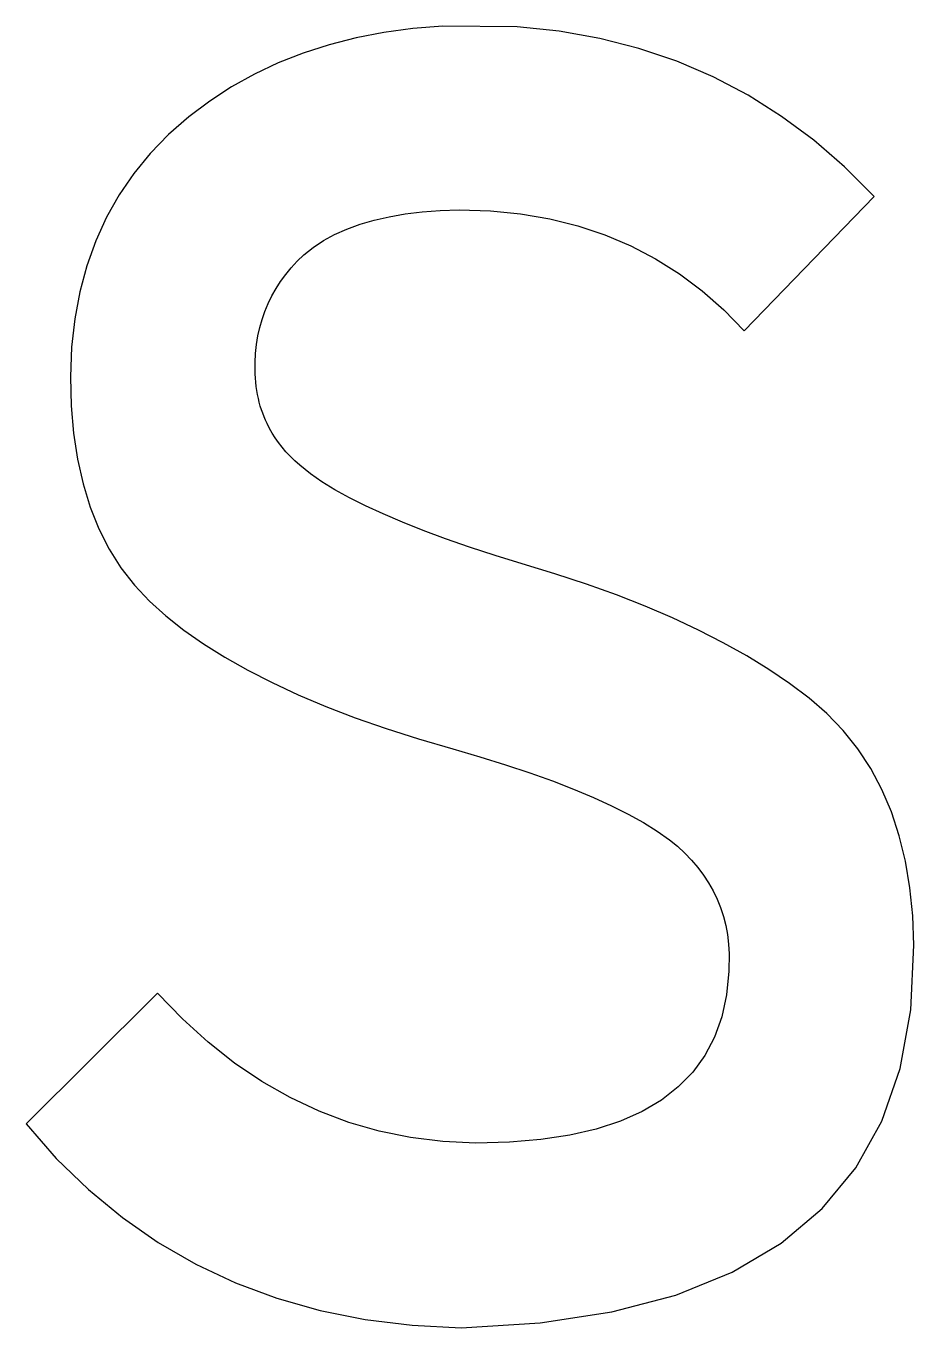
# Model space of a CAD drawing. Header units: inches. Extents: x 1 to 23.7, y 0.3 to 16.9.
# Drawn here: x 3.5903 to 3.6476, y 6.3043 to 6.3883 of the extents above; entities that cross this region are included whole.
import ezdxf

# ---------------------------------------------------------------- set-up
doc = ezdxf.new("R2010")
doc.units = ezdxf.units.IN
doc.header["$MEASUREMENT"] = 0
doc.layers.add('3.0_____DWG', color=7, linetype='Continuous')

msp = doc.modelspace()

# ---------------------------------------------------------------- linework, layer by layer
at = {"layer": '3.0_____DWG'}
for p, q in [((3.617168, 6.388286), (3.615236, 6.388123)), ((3.621964, 6.388243), (3.617168, 6.388286)), ((3.624671, 6.387953), (3.621964, 6.388243)), ((3.611567, 6.387517), (3.609831, 6.387073)), ((3.613369, 6.387867), (3.611567, 6.387517)), ((3.615236, 6.388123), (3.613369, 6.387867)), ((3.627287, 6.387484), (3.624671, 6.387953)), ((3.629814, 6.386837), (3.627287, 6.387484)), ((3.60816, 6.386536), (3.606555, 6.385905)), ((3.609831, 6.387073), (3.60816, 6.386536)), ((3.63225, 6.386011), (3.629814, 6.386837)), ((3.606555, 6.385905), (3.605015, 6.38518)), ((3.634596, 6.385006), (3.63225, 6.386011)), ((3.605015, 6.38518), (3.603541, 6.384361)), ((3.636853, 6.383823), (3.634596, 6.385006)), ((3.603541, 6.384361), (3.602132, 6.383448)), ((3.602132, 6.383448), (3.600788, 6.382441)), ((3.639019, 6.38246), (3.636853, 6.383823)), ((3.600788, 6.382441), (3.599478, 6.381295)), ((3.641095, 6.380919), (3.639019, 6.38246)), ((3.599478, 6.381295), (3.598292, 6.380074)), ((3.643081, 6.379199), (3.641095, 6.380919)), ((3.598292, 6.380074), (3.597229, 6.378776)), ((3.644978, 6.377301), (3.643081, 6.379199)), ((3.644978, 6.377301), (3.643081, 6.379199)), ((3.597229, 6.378776), (3.596288, 6.377403)), ((3.596288, 6.377403), (3.59547, 6.375954)), ((3.636608, 6.368627), (3.644978, 6.377301)), ((3.59547, 6.375954), (3.594775, 6.374429)), ((3.611825, 6.375505), (3.612735, 6.375769)), ((3.612735, 6.375769), (3.613708, 6.375989)), ((3.613708, 6.375989), (3.614743, 6.376165)), ((3.614743, 6.376165), (3.615839, 6.376296)), ((3.615839, 6.376296), (3.616997, 6.376383)), ((3.616997, 6.376383), (3.618217, 6.376426)), ((3.618217, 6.376426), (3.620235, 6.376361)), ((3.620235, 6.376361), (3.622184, 6.376168)), ((3.622184, 6.376168), (3.624064, 6.375846)), ((3.624064, 6.375846), (3.625874, 6.375395)), ((3.609464, 6.374448), (3.610189, 6.374845)), ((3.610189, 6.374845), (3.610976, 6.375197)), ((3.610976, 6.375197), (3.611825, 6.375505)), ((3.625874, 6.375395), (3.627616, 6.374815)), ((3.627616, 6.374815), (3.629288, 6.374106)), ((3.594775, 6.374429), (3.594203, 6.372828)), ((3.6082, 6.373523), (3.608801, 6.374008)), ((3.608801, 6.374008), (3.609464, 6.374448)), ((3.629288, 6.374106), (3.63089, 6.373268)), ((3.607393, 6.372695), (3.607781, 6.373116)), ((3.607781, 6.373116), (3.6082, 6.373523)), ((3.63089, 6.373268), (3.632424, 6.372302)), ((3.594203, 6.372828), (3.593754, 6.371151)), ((3.606705, 6.371813), (3.607034, 6.372261)), ((3.607034, 6.372261), (3.607393, 6.372695)), ((3.632424, 6.372302), (3.633888, 6.371206)), ((3.606407, 6.371352), (3.606705, 6.371813)), ((3.593754, 6.371151), (3.593428, 6.369398)), ((3.605899, 6.370388), (3.606138, 6.370877)), ((3.606138, 6.370877), (3.606407, 6.371352)), ((3.633888, 6.371206), (3.635283, 6.369981)), ((3.605511, 6.36937), (3.60569, 6.369886)), ((3.60569, 6.369886), (3.605899, 6.370388)), ((3.635283, 6.369981), (3.636608, 6.368627)), ((3.593428, 6.369398), (3.593224, 6.367569)), ((3.605362, 6.368841), (3.605511, 6.36937)), ((3.605153, 6.367742), (3.605242, 6.368299)), ((3.605242, 6.368299), (3.605362, 6.368841)), ((3.593224, 6.367569), (3.593144, 6.365663)), ((3.605093, 6.367173), (3.605153, 6.367742)), ((3.605061, 6.366149), (3.605063, 6.36659)), ((3.605063, 6.36659), (3.605093, 6.367173)), ((3.593144, 6.365663), (3.593195, 6.363797)), ((3.605068, 6.365864), (3.605061, 6.366149)), ((3.605083, 6.365584), (3.605068, 6.365864)), ((3.605105, 6.36531), (3.605083, 6.365584)), ((3.605134, 6.365041), (3.605105, 6.36531)), ((3.605171, 6.364778), (3.605134, 6.365041)), ((3.605215, 6.36452), (3.605171, 6.364778)), ((3.605267, 6.364267), (3.605215, 6.36452)), ((3.605326, 6.36402), (3.605267, 6.364267)), ((3.605392, 6.363779), (3.605326, 6.36402)), ((3.593195, 6.363797), (3.593348, 6.362024)), ((3.605465, 6.363542), (3.605392, 6.363779)), ((3.605546, 6.363312), (3.605465, 6.363542)), ((3.605635, 6.363086), (3.605546, 6.363312)), ((3.60573, 6.362866), (3.605635, 6.363086)), ((3.605833, 6.362652), (3.60573, 6.362866)), ((3.605983, 6.362343), (3.605833, 6.362652)), ((3.606153, 6.362036), (3.605983, 6.362343)), ((3.593348, 6.362024), (3.593603, 6.360345)), ((3.606346, 6.361732), (3.606153, 6.362036)), ((3.606559, 6.361431), (3.606346, 6.361732)), ((3.606794, 6.361133), (3.606559, 6.361431)), ((3.607049, 6.360837), (3.606794, 6.361133)), ((3.607326, 6.360544), (3.607049, 6.360837)), ((3.607624, 6.360255), (3.607326, 6.360544)), ((3.593603, 6.360345), (3.59396, 6.358758)), ((3.607942, 6.359968), (3.607624, 6.360255)), ((3.608281, 6.359684), (3.607942, 6.359968)), ((3.60864, 6.359403), (3.608281, 6.359684)), ((3.609372, 6.358895), (3.60864, 6.359403)), ((3.610205, 6.358382), (3.609372, 6.358895)), ((3.59396, 6.358758), (3.594418, 6.357265)), ((3.611141, 6.357866), (3.610205, 6.358382)), ((3.594418, 6.357265), (3.594979, 6.355864)), ((3.612178, 6.357346), (3.611141, 6.357866)), ((3.613318, 6.356823), (3.612178, 6.357346)), ((3.614559, 6.356295), (3.613318, 6.356823)), ((3.594979, 6.355864), (3.595641, 6.354556)), ((3.615902, 6.355764), (3.614559, 6.356295)), ((3.617347, 6.355228), (3.615902, 6.355764)), ((3.618894, 6.354689), (3.617347, 6.355228)), ((3.620542, 6.354145), (3.618894, 6.354689)), ((3.595641, 6.354556), (3.596406, 6.353342)), ((3.622293, 6.353598), (3.620542, 6.354145)), ((3.596406, 6.353342), (3.597272, 6.35222)), ((3.624401, 6.352962), (3.622293, 6.353598)), ((3.626424, 6.352295), (3.624401, 6.352962)), ((3.597272, 6.35222), (3.59824, 6.351191)), ((3.628361, 6.351599), (3.626424, 6.352295)), ((3.630213, 6.350873), (3.628361, 6.351599)), ((3.59824, 6.351191), (3.59931, 6.350255)), ((3.63198, 6.350116), (3.630213, 6.350873)), ((3.59931, 6.350255), (3.600471, 6.349338)), ((3.633661, 6.34933), (3.63198, 6.350116)), ((3.600471, 6.349338), (3.601737, 6.348449)), ((3.635257, 6.348513), (3.633661, 6.34933)), ((3.601737, 6.348449), (3.603106, 6.347586)), ((3.636767, 6.347666), (3.635257, 6.348513)), ((3.603106, 6.347586), (3.604579, 6.346751)), ((3.638192, 6.346789), (3.636767, 6.347666)), ((3.604579, 6.346751), (3.606157, 6.345943)), ((3.639532, 6.345882), (3.638192, 6.346789)), ((3.606157, 6.345943), (3.607838, 6.345163)), ((3.640786, 6.344945), (3.639532, 6.345882)), ((3.607838, 6.345163), (3.609623, 6.344409)), ((3.641943, 6.343947), (3.640786, 6.344945)), ((3.609623, 6.344409), (3.611512, 6.343683)), ((3.642992, 6.342859), (3.641943, 6.343947)), ((3.611512, 6.343683), (3.613505, 6.342984)), ((3.613505, 6.342984), (3.615602, 6.342313)), ((3.615602, 6.342313), (3.617803, 6.341669)), ((3.643932, 6.341681), (3.642992, 6.342859)), ((3.617803, 6.341669), (3.619556, 6.34116)), ((3.644763, 6.340413), (3.643932, 6.341681)), ((3.619556, 6.34116), (3.621213, 6.340646)), ((3.621213, 6.340646), (3.622773, 6.340128)), ((3.645487, 6.339055), (3.644763, 6.340413)), ((3.622773, 6.340128), (3.624236, 6.339605)), ((3.624236, 6.339605), (3.625604, 6.339077)), ((3.625604, 6.339077), (3.626874, 6.338545)), ((3.646101, 6.337606), (3.645487, 6.339055)), ((3.626874, 6.338545), (3.628048, 6.338008)), ((3.628048, 6.338008), (3.629126, 6.337467)), ((3.629126, 6.337467), (3.630107, 6.336921)), ((3.646608, 6.336067), (3.646101, 6.337606)), ((3.630107, 6.336921), (3.630992, 6.336371)), ((3.630992, 6.336371), (3.63178, 6.335817)), ((3.63178, 6.335817), (3.632294, 6.335393)), ((3.632294, 6.335393), (3.632771, 6.334952)), ((3.647007, 6.334438), (3.646608, 6.336067)), ((3.632771, 6.334952), (3.633211, 6.334497)), ((3.633211, 6.334497), (3.633614, 6.334026)), ((3.633614, 6.334026), (3.633981, 6.333539)), ((3.647297, 6.332718), (3.647007, 6.334438)), ((3.633981, 6.333539), (3.634312, 6.333037)), ((3.634312, 6.333037), (3.634605, 6.33252)), ((3.634605, 6.33252), (3.634863, 6.331986)), ((3.634863, 6.331986), (3.635083, 6.331438)), ((3.64748, 6.330908), (3.647297, 6.332718)), ((3.635083, 6.331438), (3.635267, 6.330873)), ((3.635267, 6.330873), (3.635414, 6.330293)), ((3.635414, 6.330293), (3.635524, 6.329697)), ((3.647554, 6.329007), (3.64748, 6.330908)), ((3.635524, 6.329697), (3.635597, 6.329086)), ((3.635597, 6.329086), (3.635634, 6.328459)), ((3.647351, 6.324846), (3.647554, 6.329007)), ((3.635634, 6.328459), (3.635619, 6.327333)), ((3.635619, 6.327333), (3.635464, 6.325806)), ((3.598562, 6.325732), (3.590283, 6.317485)), ((3.59876, 6.325928), (3.598562, 6.325732)), ((3.600367, 6.324268), (3.59876, 6.325928)), ((3.635464, 6.325806), (3.635153, 6.324393)), ((3.646658, 6.321067), (3.647351, 6.324846)), ((3.602026, 6.322764), (3.600367, 6.324268)), ((3.635153, 6.324393), (3.634686, 6.323092)), ((3.603737, 6.321415), (3.602026, 6.322764)), ((3.634686, 6.323092), (3.634063, 6.321905)), ((3.634063, 6.321905), (3.633286, 6.32083)), ((3.6055, 6.320223), (3.603737, 6.321415)), ((3.645474, 6.317673), (3.646658, 6.321067)), ((3.607314, 6.319187), (3.6055, 6.320223)), ((3.633286, 6.32083), (3.632352, 6.319869)), ((3.632352, 6.319869), (3.631263, 6.319021)), ((3.60918, 6.318307), (3.607314, 6.319187)), ((3.631263, 6.319021), (3.630019, 6.318287)), ((3.611098, 6.317583), (3.60918, 6.318307)), ((3.630019, 6.318287), (3.628619, 6.317665)), ((3.590283, 6.317485), (3.592235, 6.315266)), ((3.613068, 6.317016), (3.611098, 6.317583)), ((3.615089, 6.316605), (3.613068, 6.317016)), ((3.627064, 6.317156), (3.625353, 6.31676)), ((3.628619, 6.317665), (3.627064, 6.317156)), ((3.643799, 6.314662), (3.645474, 6.317673)), ((3.617163, 6.31635), (3.615089, 6.316605)), ((3.619288, 6.316252), (3.617163, 6.31635)), ((3.621465, 6.316308), (3.619288, 6.316252)), ((3.623486, 6.316478), (3.621465, 6.316308)), ((3.625353, 6.31676), (3.623486, 6.316478)), ((3.592235, 6.315266), (3.594307, 6.313252)), ((3.641635, 6.312035), (3.643799, 6.314662)), ((3.594307, 6.313252), (3.596498, 6.311443)), ((3.638979, 6.309791), (3.641635, 6.312035)), ((3.596498, 6.311443), (3.598809, 6.309838)), ((3.598809, 6.309838), (3.60124, 6.308438)), ((3.635833, 6.307931), (3.638979, 6.309791)), ((3.60124, 6.308438), (3.603791, 6.307242)), ((3.632197, 6.306455), (3.635833, 6.307931)), ((3.603791, 6.307242), (3.606462, 6.306251)), ((3.606462, 6.306251), (3.609253, 6.305464)), ((3.62807, 6.305363), (3.632197, 6.306455)), ((3.609253, 6.305464), (3.612164, 6.304882)), ((3.623453, 6.304655), (3.62807, 6.305363)), ((3.612164, 6.304882), (3.615195, 6.304504)), ((3.615195, 6.304504), (3.618346, 6.30433)), ((3.618346, 6.30433), (3.623453, 6.304655))]:
    msp.add_line(p, q, dxfattribs=at)

doc.saveas('drawing.dxf')
